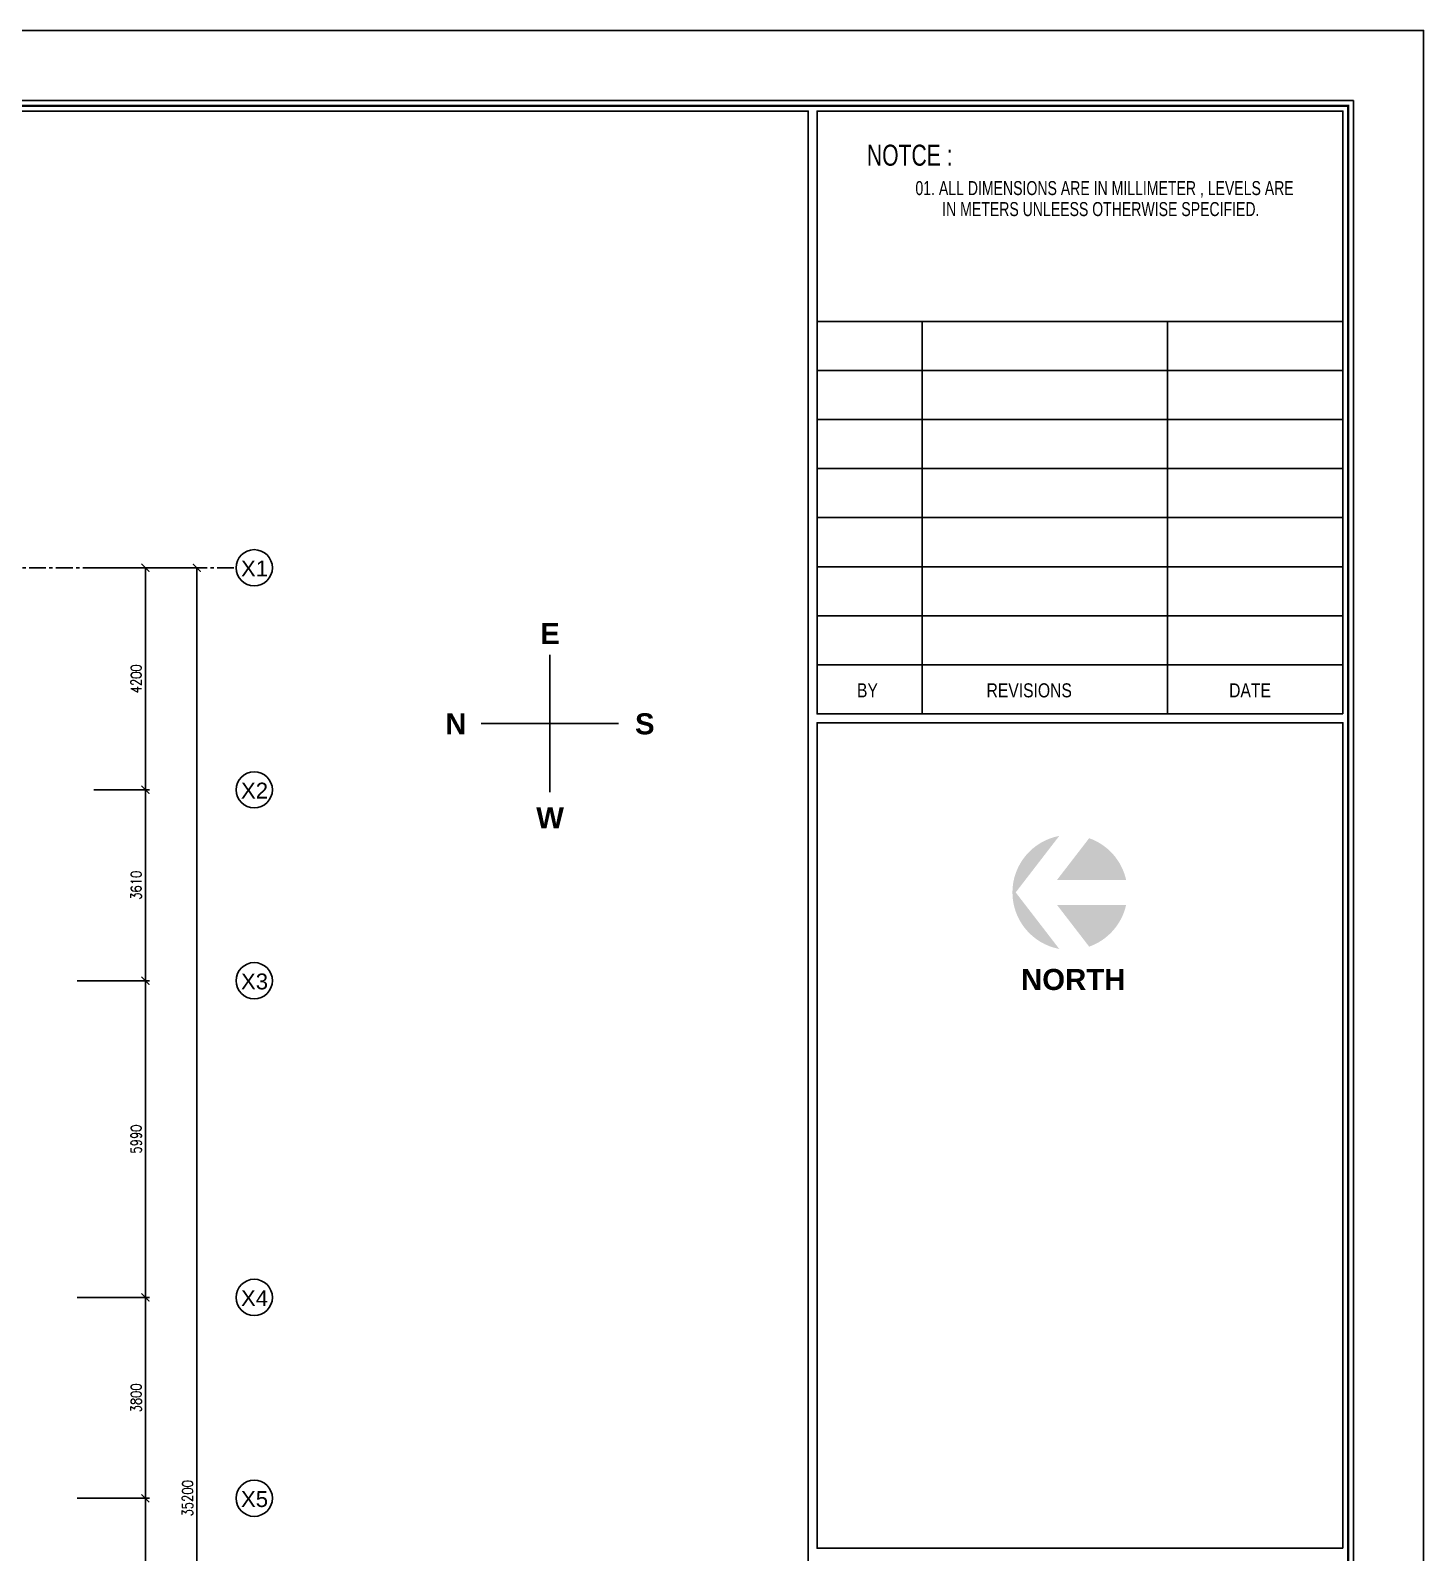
# Model space of a CAD drawing. Header units: millimetres. Extents: x -1288794 to 2153086, y -2701644 to -1428868.
# Drawn here: x 1534033 to 1560378, y -1492595 to -1463806 of the extents above; entities that cross this region are included whole.
import ezdxf
from ezdxf.enums import TextEntityAlignment as Align

# ---------------------------------------------------------------- set-up
doc = ezdxf.new("R2010")
doc.units = ezdxf.units.MM
doc.header["$LTSCALE"] = 100
doc.header["$PDMODE"] = 34
doc.linetypes.add('CENTER', pattern=[50.8, 31.75, -6.35, 6.35, -6.35])
for name, color, linetype in [('A-ANNO-DIMS', 1, 'Continuous'), ('A-ANNO-SYMB', 33, 'Continuous'), ('A-ANNO-TEXT', 8, 'Continuous'), ('A-GRID', 253, 'CENTER'), ('LOGO LINE', 7, 'Continuous'), ('LOGO1LINE', 7, 'Continuous'), ('LOGOHATCH02', 8, 'Continuous'), ('TEXT', 4, 'Continuous'), ('TEXTO', 140, 'Continuous')]:
    doc.layers.add(name, color=color, linetype=linetype)
doc.styles.add('ISTILO', font='sanss___.ttf', dxfattribs={"width": 0.8, "height": 400})
doc.styles.add('ROMANS', font='romans.shx', dxfattribs={"width": 0.8})
doc.styles.add('SANSSERIF', font='sas_____.pfb')
doc.styles.add('SANSSERIFBOLD', font='sasb____.pfb')
doc.styles.add('STYLUS BT', font='stylu.ttf', dxfattribs={"width": 0.5})
doc.dimstyles.new('100 of DIM2', dxfattribs={"dimscale": 0, "dimtxt": 200, "dimasz": 150, "dimexe": 75, "dimexo": 200, "dimgap": 75, "dimtad": 1, "dimdec": 0, "dimrnd": 5, "dimzin": 0, "dimdsep": 46, "dimtxsty": 'ROMANS', "dimblk": 'ARCHTICK', "dimcen": 100, "dimclrd": 94, "dimclre": 94, "dimclrt": 2, "dimadec": 0, "dimazin": 0, "dimtfac": 1, "dimtdec": 0, "dimtofl": 0, "dimtmove": 2, "dimatfit": 3, "dimldrblk": 'OPEN90', "dimfxl": 75, "dimtolj": 1, "dimtzin": 0, "dimarcsym": 0})

# ---------------------------------------------------------------- blocks, each defined once
blk = doc.blocks.new('_ArchTick')
at = {"color": 0, "linetype": 'ByBlock', "const_width": 0.15}
blk.add_lwpolyline([(-0.5, -0.5), (0.5, 0.5)], dxfattribs=at)
blk = doc.blocks.new('*D576')
at = {"layer": 'A-ANNO-DIMS', "color": 94, "lineweight": -2, "ltscale": 3, "transparency": 16777216}
for p, q in [((1535025, -1473969), (1537255, -1473969)), ((1537180, -1473969), (1537180, -1509169)), ((1535025, -1509169), (1537255, -1509169))]:
    blk.add_line(p, q, dxfattribs=at)
at = {"layer": 'Defpoints', "color": 0, "ltscale": 3, "transparency": 16777216}
for p in [(1534825, -1473969), (1534825, -1509169), (1537180, -1509169)]:
    blk.add_point(p, dxfattribs=at)
at = {"layer": 'A-ANNO-DIMS', "color": 94, "lineweight": -2, "ltscale": 3, "transparency": 16777216, "xscale": 150, "yscale": 150, "zscale": 150}
for p, rotation in [((1537180, -1473969), 90), ((1537180, -1509169), 270)]:
    blk.add_blockref('_ArchTick', p, dxfattribs=dict(at, rotation=rotation))
at = {"layer": 'A-ANNO-DIMS', "color": 2, "ltscale": 3, "transparency": 16777216, "insert": (1537005, -1491569), "char_height": 200, "attachment_point": 5, "rotation": 90, "style": 'ROMANS'}
blk.add_mtext('\\A1;35200', dxfattribs=at)
blk = doc.blocks.new('_Open90')
at = {"color": 0, "linetype": 'ByBlock', "lineweight": -2}
for p, q in [((0, 0), (-1, 0)), ((-0.5, 0.5), (0, 0)), ((0, 0), (-0.5, -0.5))]:
    blk.add_line(p, q, dxfattribs=at)
blk = doc.blocks.new('*D577')
at = {"layer": 'A-ANNO-DIMS', "color": 94, "lineweight": -2, "ltscale": 3, "transparency": 16777216}
for p, q in [((1535230, -1473969), (1536282, -1473969)), ((1536207, -1473969), (1536207, -1478169)), ((1535230, -1478169), (1536282, -1478169))]:
    blk.add_line(p, q, dxfattribs=at)
at = {"layer": 'Defpoints', "color": 0, "ltscale": 3, "transparency": 16777216}
for p in [(1535030, -1473969), (1535030, -1478169), (1536207, -1478169)]:
    blk.add_point(p, dxfattribs=at)
at = {"layer": 'A-ANNO-DIMS', "color": 94, "lineweight": -2, "ltscale": 3, "transparency": 16777216, "xscale": 150, "yscale": 150, "zscale": 150}
for p, rotation in [((1536207, -1473969), 90), ((1536207, -1478169), 270)]:
    blk.add_blockref('_ArchTick', p, dxfattribs=dict(at, rotation=rotation))
at = {"layer": 'A-ANNO-DIMS', "color": 2, "ltscale": 3, "transparency": 16777216, "insert": (1536032, -1476069), "char_height": 200, "attachment_point": 5, "rotation": 90, "style": 'ROMANS'}
blk.add_mtext('\\A1;4200', dxfattribs=at)
blk = doc.blocks.new('*D578')
at = {"layer": 'A-ANNO-DIMS', "color": 94, "lineweight": -2, "ltscale": 3, "transparency": 16777216}
for p, q in [((1535230, -1478169), (1536282, -1478169)), ((1536207, -1478169), (1536207, -1481779)), ((1534916, -1481779), (1536282, -1481779))]:
    blk.add_line(p, q, dxfattribs=at)
at = {"layer": 'Defpoints', "color": 0, "ltscale": 3, "transparency": 16777216}
for p in [(1535030, -1478169), (1534716, -1481779), (1536207, -1481779)]:
    blk.add_point(p, dxfattribs=at)
at = {"layer": 'A-ANNO-DIMS', "color": 94, "lineweight": -2, "ltscale": 3, "transparency": 16777216, "xscale": 150, "yscale": 150, "zscale": 150}
for p, rotation in [((1536207, -1478169), 90), ((1536207, -1481779), 270)]:
    blk.add_blockref('_ArchTick', p, dxfattribs=dict(at, rotation=rotation))
at = {"layer": 'A-ANNO-DIMS', "color": 2, "ltscale": 3, "transparency": 16777216, "insert": (1536032, -1479974), "char_height": 200, "attachment_point": 5, "rotation": 90, "style": 'ROMANS'}
blk.add_mtext('\\A1;3610', dxfattribs=at)
blk = doc.blocks.new('*D579')
at = {"layer": 'A-ANNO-DIMS', "color": 94, "lineweight": -2, "ltscale": 3, "transparency": 16777216}
for p, q in [((1534916, -1481779), (1536282, -1481779)), ((1536207, -1481779), (1536207, -1487769)), ((1534916, -1487769), (1536282, -1487769))]:
    blk.add_line(p, q, dxfattribs=at)
at = {"layer": 'Defpoints', "color": 0, "ltscale": 3, "transparency": 16777216}
for p in [(1534716, -1481779), (1534716, -1487769), (1536207, -1487769)]:
    blk.add_point(p, dxfattribs=at)
at = {"layer": 'A-ANNO-DIMS', "color": 94, "lineweight": -2, "ltscale": 3, "transparency": 16777216, "xscale": 150, "yscale": 150, "zscale": 150}
for p, rotation in [((1536207, -1481779), 90), ((1536207, -1487769), 270)]:
    blk.add_blockref('_ArchTick', p, dxfattribs=dict(at, rotation=rotation))
at = {"layer": 'A-ANNO-DIMS', "color": 2, "ltscale": 3, "transparency": 16777216, "insert": (1536032, -1484774), "char_height": 200, "attachment_point": 5, "rotation": 90, "style": 'ROMANS'}
blk.add_mtext('\\A1;5990', dxfattribs=at)
blk = doc.blocks.new('*D580')
at = {"layer": 'A-ANNO-DIMS', "color": 94, "lineweight": -2, "ltscale": 3, "transparency": 16777216}
for p, q in [((1534916, -1487769), (1536282, -1487769)), ((1536207, -1487769), (1536207, -1491569)), ((1534916, -1491569), (1536282, -1491569))]:
    blk.add_line(p, q, dxfattribs=at)
at = {"layer": 'Defpoints', "color": 0, "ltscale": 3, "transparency": 16777216}
for p in [(1534716, -1487769), (1534716, -1491569), (1536207, -1491569)]:
    blk.add_point(p, dxfattribs=at)
at = {"layer": 'A-ANNO-DIMS', "color": 94, "lineweight": -2, "ltscale": 3, "transparency": 16777216, "xscale": 150, "yscale": 150, "zscale": 150}
for p, rotation in [((1536207, -1487769), 90), ((1536207, -1491569), 270)]:
    blk.add_blockref('_ArchTick', p, dxfattribs=dict(at, rotation=rotation))
at = {"layer": 'A-ANNO-DIMS', "color": 2, "ltscale": 3, "transparency": 16777216, "insert": (1536032, -1489669), "char_height": 200, "attachment_point": 5, "rotation": 90, "style": 'ROMANS'}
blk.add_mtext('\\A1;3800', dxfattribs=at)
blk = doc.blocks.new('*D581')
at = {"layer": 'A-ANNO-DIMS', "color": 94, "lineweight": -2, "ltscale": 3, "transparency": 16777216}
for p, q in [((1534916, -1491569), (1536282, -1491569)), ((1536207, -1491569), (1536207, -1495369)), ((1534916, -1495369), (1536282, -1495369))]:
    blk.add_line(p, q, dxfattribs=at)
at = {"layer": 'Defpoints', "color": 0, "ltscale": 3, "transparency": 16777216}
for p in [(1534716, -1491569), (1534716, -1495369), (1536207, -1495369)]:
    blk.add_point(p, dxfattribs=at)
at = {"layer": 'A-ANNO-DIMS', "color": 94, "lineweight": -2, "ltscale": 3, "transparency": 16777216, "xscale": 150, "yscale": 150, "zscale": 150}
for p, rotation in [((1536207, -1491569), 90), ((1536207, -1495369), 270)]:
    blk.add_blockref('_ArchTick', p, dxfattribs=dict(at, rotation=rotation))
at = {"layer": 'A-ANNO-DIMS', "color": 2, "ltscale": 3, "transparency": 16777216, "insert": (1536032, -1493469), "char_height": 200, "attachment_point": 5, "rotation": 90, "style": 'ROMANS'}
blk.add_mtext('\\A1;3800', dxfattribs=at)

msp = doc.modelspace()

# ---------------------------------------------------------------- hatches: boundary and pattern name
at = {"layer": 'LOGOHATCH02'}
h = msp.add_hatch(color=30, dxfattribs=at)
h.paths.add_polyline_path([(1553488.9, -1479040.2, 0.8284598), (1553488.9, -1481178.5), (1552665, -1480109.3)])
h.paths.add_polyline_path([(1554054.6, -1479083.6), (1553447, -1479872), (1554753.2, -1479872, 0.2581572)])
h.paths.add_polyline_path([(1554753.2, -1480346.6), (1553447, -1480346.6), (1554054.6, -1481135, 0.2581572)])

# ---------------------------------------------------------------- linework, layer by layer
for p, q in [((1543855.1, -1475617.9), (1543855.1, -1478213.2)), ((1545152.7, -1476915.5), (1542557.4, -1476915.5))]:
    msp.add_line(p, q)
at = {"layer": 'A-ANNO-SYMB', "ltscale": 3}
for centre in [(1538266.2, -1473968.6), (1538266.2, -1478168.6), (1538266.2, -1481778.6), (1538266.2, -1487768.6), (1538266.2, -1491568.6)]:
    msp.add_circle(centre, 342.2, dxfattribs=at)
at = {"layer": 'A-GRID', "ltscale": 0.1}
msp.add_line((1494384.5, -1473968.6), (1537924.1, -1473968.6), dxfattribs=at)
at = {"layer": 'LOGO LINE'}
msp.add_lwpolyline([(1560377.9, -1519493.9), (1481619.8, -1519493.9), (1481619.8, -1463806.4), (1560377.9, -1463806.4)], close=True, dxfattribs=at)
at = {"layer": 'LOGO1LINE'}
for p, q in [((1558853.2, -1469308.8), (1548909, -1469308.8)), ((1550897.8, -1469308.8), (1550897.8, -1476733.8)), ((1555538.5, -1469308.8), (1555538.5, -1476733.8)), ((1558853.2, -1470236.9), (1548909, -1470236.9)), ((1558853.2, -1471165.1), (1548909, -1471165.1)), ((1558853.2, -1472093.2), (1548909, -1472093.2)), ((1558853.2, -1473021.3), (1548909, -1473021.3)), ((1558853.2, -1473949.4), (1548909, -1473949.4)), ((1558853.2, -1474877.6), (1548909, -1474877.6)), ((1558853.2, -1475805.7), (1548909, -1475805.7))]:
    msp.add_line(p, q, dxfattribs=at)
for points in [[(1559052, -1518168), (1482945.7, -1518168), (1482945.7, -1465132.3), (1559052, -1465132.3)], [(1548743.3, -1517969.1), (1483144.6, -1517969.1), (1483144.6, -1465331.1), (1548743.3, -1465331.1)], [(1558853.2, -1476733.8), (1548909, -1476733.8), (1548909, -1465331.1), (1558853.2, -1465331.1)], [(1558853.2, -1492511.9), (1548909, -1492511.9), (1548909, -1476899.6), (1558853.2, -1476899.6)]]:
    msp.add_lwpolyline(points, close=True, dxfattribs=at)
at = {"layer": 'LOGO1LINE', "const_width": 39.8}
msp.add_lwpolyline([(1558952.5, -1518068.5), (1483045.2, -1518068.5), (1483045.2, -1465231.7), (1558952.5, -1465231.7)], close=True, dxfattribs=at)

# ---------------------------------------------------------------- texts
at = {"layer": 'A-ANNO-TEXT', "style": 'SANSSERIF'}
for s, p in [('X1', (1538270.8, -1474133.2)), ('X2', (1538270.8, -1478333.2)), ('X3', (1538270.8, -1481943.2)), ('X4', (1538270.8, -1487933.2)), ('X5', (1538270.8, -1491733.2))]:
    msp.add_text(s, height=300, dxfattribs=at).set_placement(p, align=Align.CENTER)
at = {"layer": 'TEXT', "color": 7}
for s, height, style, width, p in [('NOTCE :', 397.77, 'STYLUS BT', 0.75, (1549852.2, -1466364.7)), ('BY', 265.18, 'ISTILO', 0.8, (1549663.6, -1476419.8)), ('REVISIONS', 265.18, 'ISTILO', 0.8, (1552113.5, -1476419.8)), ('DATE', 265.18, 'ISTILO', 0.8, (1556700.9, -1476419.8))]:
    msp.add_text(s, height=height, dxfattribs=dict(at, style=style, width=width)).set_placement(p)
at = {"layer": 'TEXT', "color": 7, "style": 'SANSSERIFBOLD'}
for s, height, p in [('E', 397.8, (1543859.7, -1475214.4)), ('N', 397.8, (1542078.2, -1476920.1)), ('S', 397.8, (1545651.1, -1476920.1)), ('W', 397.8, (1543859.7, -1478697.7)), ('NORTH', 397.77, (1553752.9, -1481755.6))]:
    msp.add_text(s, height=height, dxfattribs=at).set_placement(p, align=Align.MIDDLE)
at = {"layer": 'TEXTO', "color": 7, "linetype": 'Continuous', "style": 'STYLUS BT', "width": 0.75}
for s, p in [('01. ALL DIMENSIONS ARE IN MILLIMETER , LEVELS ARE', (1550769.1, -1466920.6)), ('IN METERS UNLEESS OTHERWISE SPECIFIED.', (1551274.9, -1467317.8))]:
    msp.add_text(s, height=265.179, dxfattribs=at).set_placement(p)

# ---------------------------------------------------------------- dimensions: what is measured, and where the dimension line sits
at = {"layer": 'A-ANNO-DIMS', "ltscale": 3}
for base, p1, p2, picture, middle in [((1537179.8, -1509168.6), (1534824.7, -1473968.6), (1534824.7, -1509168.6), '*D576', (1537004.8, -1491568.6)), ((1536207.4, -1478168.6), (1535029.8, -1473968.6), (1535029.8, -1478168.6), '*D577', (1536032.4, -1476068.6)), ((1536207.4, -1481778.6), (1535029.8, -1478168.6), (1534715.8, -1481778.6), '*D578', (1536032.4, -1479973.6)), ((1536207.4, -1487768.6), (1534715.8, -1481778.6), (1534715.8, -1487768.6), '*D579', (1536032.4, -1484773.6)), ((1536207.4, -1491568.6), (1534715.8, -1487768.6), (1534715.8, -1491568.6), '*D580', (1536032.4, -1489668.6)), ((1536207.4, -1495368.6), (1534715.8, -1491568.6), (1534715.8, -1495368.6), '*D581', (1536032.4, -1493468.6))]:
    dim = msp.add_linear_dim(base=base, p1=p1, p2=p2, angle=90, dimstyle='100 of DIM2', override={"dimscale": 1}, dxfattribs=at)
    dim.commit()
    dim.dimension.update_dxf_attribs({"geometry": picture, "text_midpoint": middle})

doc.saveas('drawing.dxf')
